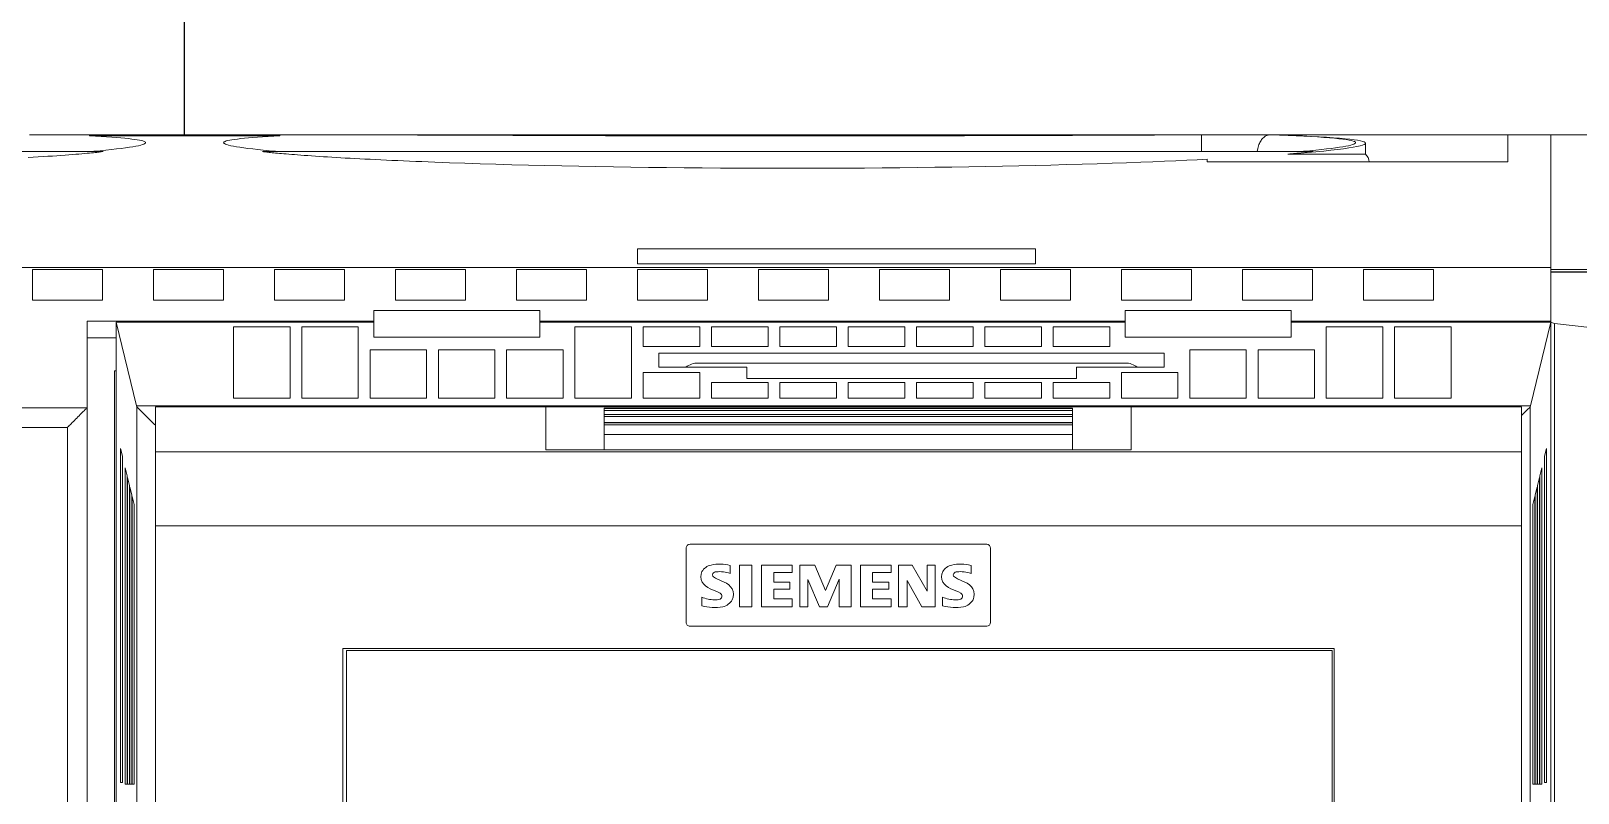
# Model space of a CAD drawing. Header units: millimetres. Extents: x 37984 to 70752, y 14140 to 37584.
# Drawn here: x 39171.3 to 39250.6, y 15485.9 to 15524.9 of the extents above; entities that cross this region are included whole.
import ezdxf

# ---------------------------------------------------------------- set-up
doc = ezdxf.new("R2010")
doc.units = ezdxf.units.MM
doc.set_wipeout_variables(frame=1)
doc.layers.add('! NO PLOT !', color=7, linetype='Continuous', true_color=0xff75dd, plot=False)
doc.layers.add('000-PI-Oprema', color=30, linetype='Continuous', lineweight=5)
doc.layers.add('000-PI_TEXT', color=7, linetype='Continuous')

# ---------------------------------------------------------------- blocks, each defined once
blk = doc.blocks.new('6SL3220-3YE2X-0XXX')
at = {"layer": '000-PI-Oprema', "ltscale": 0.25}
for p, q in [((62.050659, 423.004012), (62.55632, 423.004555)), ((62.55632, 423.004555), (63.044174, 423.004753)), ((63.423615, 423.004643), (63.044174, 423.004753)), ((63.047165, 423.004754), (76.95266, 423.004754)), ((63.790268, 423.004276), (63.423615, 423.004643)), ((64.143661, 423.003641), (63.790268, 423.004276)), ((64.483322, 423.002725), (64.143661, 423.003641)), ((64.808792, 423.001514), (64.483322, 423.002725)), ((65.119698, 422.999999), (64.808792, 423.001514)), ((65.119728, 423), (74.880272, 423)), ((65.119728, 422.941891), (65.119728, 423)), ((65.430954, 422.92671), (65.119728, 422.941891)), ((65.119728, 422.941891), (74.880272, 422.941891)), ((65.725304, 422.911015), (65.430954, 422.92671)), ((66.002403, 422.894807), (65.725304, 422.911015)), ((66.262077, 422.87809), (66.002403, 422.894807)), ((66.504066, 422.860873), (66.262077, 422.87809)), ((66.728149, 422.843168), (66.504066, 422.860873)), ((66.934097, 422.824984), (66.728149, 422.843168)), ((67.121796, 422.80634), (66.934097, 422.824984)), ((67.291199, 422.787252), (67.121796, 422.80634)), ((67.442245, 422.767739), (67.291199, 422.787252)), ((67.57489, 422.74782), (67.442245, 422.767739)), ((67.689232, 422.727519), (67.57489, 422.74782)), ((67.785393, 422.706863), (67.689232, 422.727519)), ((67.863503, 422.685877), (67.785393, 422.706863)), ((67.923714, 422.664589), (67.863503, 422.685877)), ((67.910744, 422.52489), (67.960609, 422.550271)), ((67.966316, 422.643033), (67.923714, 422.664589)), ((67.960609, 422.550271), (67.990219, 422.575068)), ((67.991631, 422.621242), (67.966316, 422.643033)), ((67.990219, 422.575068), (68, 422.59925)), ((68, 422.59925), (67.991631, 422.621242)), ((72, 422.59925), (72.008369, 422.621242)), ((72.009773, 422.575079), (72, 422.59925)), ((72.008369, 422.621242), (72.033684, 422.643033)), ((72.03936, 422.550294), (72.009773, 422.575079)), ((72.033684, 422.643033), (72.076286, 422.664589)), ((72.089172, 422.524924), (72.03936, 422.550294)), ((72.076286, 422.664589), (72.136497, 422.685877)), ((72.136497, 422.685877), (72.214607, 422.706863)), ((72.214607, 422.706863), (72.310768, 422.727519)), ((72.310768, 422.727519), (72.42511, 422.74782)), ((72.42511, 422.74782), (72.557755, 422.767739)), ((72.557755, 422.767739), (72.708801, 422.787252)), ((72.708801, 422.787252), (72.878204, 422.80634)), ((72.878204, 422.80634), (73.065903, 422.824984)), ((73.065903, 422.824984), (73.271851, 422.843168)), ((73.271851, 422.843168), (73.495934, 422.860873)), ((73.495934, 422.860873), (73.737923, 422.87809)), ((73.737923, 422.87809), (73.997597, 422.894807)), ((73.997597, 422.894807), (74.274696, 422.911015)), ((74.274696, 422.911015), (74.569046, 422.92671)), ((74.569046, 422.92671), (74.880272, 422.941891)), ((74.880272, 422.941891), (74.880272, 423)), ((74.880302, 422.999999), (75.191193, 423.001514)), ((75.191193, 423.001514), (75.516647, 423.002725)), ((75.516647, 423.002725), (75.856293, 423.003641)), ((75.856293, 423.003641), (76.209667, 423.004276)), ((76.209667, 423.004276), (76.576302, 423.004643)), ((76.576302, 423.004643), (76.955723, 423.004753)), ((77.445007, 423.004554), (76.955723, 423.004753)), ((77.952206, 423.004008), (77.445007, 423.004554)), ((78.476151, 423.003145), (77.952206, 423.004008)), ((79.015652, 423.001993), (78.476151, 423.003145)), ((79.569378, 423.000584), (79.015652, 423.001993)), ((80.135891, 422.998948), (79.569378, 423.000584)), ((79.758682, 423), (125.581273, 423)), ((80.71463, 422.997114), (80.135891, 422.998948)), ((81.313232, 422.995077), (80.71463, 422.997114)), ((81.933304, 422.992854), (81.313232, 422.995077)), ((82.574177, 422.990465), (81.933304, 422.992854)), ((83.235146, 422.987933), (82.574177, 422.990465)), ((83.915367, 422.985283), (83.235146, 422.987933)), ((84.613968, 422.982541), (83.915367, 422.985283)), ((85.33007, 422.979733), (84.613968, 422.982541)), ((86.062717, 422.976884), (85.33007, 422.979733)), ((86.810856, 422.974022), (86.062717, 422.976884)), ((87.573441, 422.971173), (86.810856, 422.974022)), ((88.349358, 422.968361), (87.573441, 422.971173)), ((89.137421, 422.965612), (88.349358, 422.968361)), ((89.936428, 422.962949), (89.137421, 422.965612)), ((90.745403, 422.960395), (89.936428, 422.962949)), ((91.563259, 422.95797), (90.745403, 422.960395)), ((92.388702, 422.955692), (91.563259, 422.95797)), ((93.220425, 422.95358), (92.388702, 422.955692)), ((94.057072, 422.951651), (93.220425, 422.95358)), ((94.897263, 422.949916), (94.057072, 422.951651)), ((95.739609, 422.948388), (94.897263, 422.949916)), ((96.582741, 422.947077), (95.739609, 422.948388)), ((97.425224, 422.945988), (96.582741, 422.947077)), ((98.265606, 422.945127), (97.425224, 422.945988)), ((99.10244, 422.944495), (98.265606, 422.945127)), ((99.934242, 422.944093), (99.10244, 422.944495)), ((100.759544, 422.943916), (99.934242, 422.944093)), ((100.759544, 422.943916), (101.581066, 422.943962)), ((101.581066, 422.943962), (102.409241, 422.944232)), ((102.409241, 422.944232), (103.243305, 422.944729)), ((103.243305, 422.944729), (104.081783, 422.945455)), ((104.081783, 422.945455), (104.92321, 422.946412)), ((104.92321, 422.946412), (105.766136, 422.947593)), ((105.766136, 422.947593), (106.609116, 422.948995)), ((106.609116, 422.948995), (107.450737, 422.950609)), ((107.450737, 422.950609), (108.289629, 422.952426)), ((108.289629, 422.952426), (109.124407, 422.954433)), ((109.124407, 422.954433), (109.95369, 422.956615)), ((109.95369, 422.956615), (110.77615, 422.958957)), ((110.77615, 422.958957), (111.590488, 422.961438)), ((111.590488, 422.961438), (112.395439, 422.964039)), ((112.395439, 422.964039), (113.190063, 422.96674)), ((113.190063, 422.96674), (113.973244, 422.969518)), ((113.973244, 422.969518), (114.743788, 422.972348)), ((114.743788, 422.972348), (115.500523, 422.975206)), ((115.500523, 422.975206), (116.242378, 422.978066)), ((116.242378, 422.978066), (116.968306, 422.980901)), ((116.968306, 422.980901), (117.677273, 422.983685)), ((117.677273, 422.983685), (118.368376, 422.986392)), ((118.368376, 422.986392), (119.040739, 422.988996)), ((119.040739, 422.988996), (119.693487, 422.991472)), ((119.693487, 422.991472), (120.325832, 422.993795)), ((120.325832, 422.993795), (120.937099, 422.995944)), ((120.937099, 422.995944), (121.526632, 422.997896)), ((121.526632, 422.997896), (122.099983, 422.999651)), ((122.1, 422.155), (122.1, 422.999651)), ((125.044603, 422.498717), (125.069665, 422.558536)), ((125.069665, 422.558536), (125.096684, 422.614404)), ((125.096684, 422.614404), (125.125197, 422.665889)), ((125.125197, 422.665889), (125.155038, 422.713048)), ((125.155038, 422.713048), (125.186872, 422.75727)), ((125.186872, 422.75727), (125.220544, 422.798454)), ((125.220544, 422.798454), (125.255816, 422.836352)), ((125.255816, 422.836352), (125.292448, 422.870714)), ((125.292448, 422.870714), (125.330202, 422.901288)), ((125.330202, 422.901288), (125.368836, 422.927828)), ((125.368836, 422.927828), (125.408096, 422.950187)), ((125.408096, 422.950187), (125.447705, 422.968404)), ((125.447705, 422.968404), (125.487384, 422.982538)), ((125.487384, 422.982538), (125.526857, 422.992649)), ((125.526857, 422.992649), (125.565847, 422.998794)), ((125.565847, 422.998794), (125.604076, 423.001034)), ((125.604076, 423.001034), (125.609292, 423.00104)), ((125.607106, 423.001046), (125.746212, 423.001046)), ((125.614515, 423.000971), (125.609292, 423.00104)), ((125.619753, 423.000829), (125.614515, 423.000971)), ((125.625003, 423.000613), (125.619753, 423.000829)), ((125.630265, 423.000321), (125.625003, 423.000613)), ((125.635539, 422.999955), (125.630265, 423.000321)), ((126.099355, 422.983906), (125.635544, 423)), ((125.635544, 423), (125.775759, 423)), ((125.743003, 423.001034), (125.748431, 423.00104)), ((125.753868, 423.000972), (125.748431, 423.00104)), ((125.75932, 423.00083), (125.753868, 423.000972)), ((125.764786, 423.000614), (125.75932, 423.00083)), ((125.770264, 423.000322), (125.764786, 423.000614)), ((125.775759, 423), (125.770264, 423.000322)), ((126.305594, 422.982237), (125.775749, 423)), ((125.776296, 423), (137.800016, 423)), ((126.540116, 422.967018), (126.099355, 422.983906)), ((126.807931, 422.96349), (126.305594, 422.982237)), ((126.956819, 422.949332), (126.540116, 422.967018)), ((127.281401, 422.943755), (126.807931, 422.96349)), ((127.348681, 422.930854), (126.956819, 422.949332)), ((127.724875, 422.923033), (127.281401, 422.943755)), ((127.714981, 422.91159), (127.348681, 422.930854)), ((128.055073, 422.891546), (127.714981, 422.91159)), ((128.137386, 422.901335), (127.724875, 422.923033)), ((128.368558, 422.87073), (128.055073, 422.891546)), ((128.518052, 422.878669), (128.137386, 422.901335)), ((128.654993, 422.84916), (128.368558, 422.87073)), ((128.866317, 422.855044), (128.518052, 422.878669)), ((128.913942, 422.826859), (128.654993, 422.84916)), ((129.181594, 422.830486), (128.866317, 422.855044)), ((129.145147, 422.803852), (128.913942, 422.826859)), ((129.348493, 422.780174), (129.145147, 422.803852)), ((129.463326, 422.805024), (129.181594, 422.830486)), ((129.523872, 422.75586), (129.348493, 422.780174)), ((129.71123, 422.778698), (129.463326, 422.805024)), ((129.671329, 422.73095), (129.523872, 422.75586)), ((129.791089, 422.705491), (129.671329, 422.73095)), ((129.92516, 422.751554), (129.71123, 422.778698)), ((129.883393, 422.679534), (129.791089, 422.705491)), ((129.948586, 422.653133), (129.883393, 422.679534)), ((129.910572, 422.524815), (129.96053, 422.550223)), ((130.105023, 422.723641), (129.92516, 422.751554)), ((129.987249, 422.62635), (129.948586, 422.653133)), ((129.96053, 422.550223), (129.990201, 422.575044)), ((130, 422.59925), (129.987249, 422.62635)), ((129.990201, 422.575044), (130, 422.59925)), ((130.251028, 422.695018), (130.105023, 422.723641)), ((130.363494, 422.665754), (130.251028, 422.695018)), ((130.442806, 422.635918), (130.363494, 422.665754)), ((130.437041, 422.508695), (130.487975, 422.542306)), ((130.489682, 422.605593), (130.442806, 422.635918)), ((130.487975, 422.542306), (130.504941, 422.574866)), ((130.504941, 422.574866), (130.489682, 422.605593)), ((130.504943, 422.013635), (130.504943, 422.575147)), ((137.8, 423.001046), (140, 423.001046)), ((137.8, 421.613424), (137.8, 423.001046)), ((137.8, 423), (140, 423)), ((140, 128), (140, 423.001046)), ((12.01355, 422.155), (65.796234, 422.155)), ((61.981979, 421.836774), (62.246811, 421.852663)), ((62.246811, 421.852663), (62.503403, 421.868497)), ((62.503403, 421.868497), (62.751801, 421.884262)), ((62.751801, 421.884262), (62.992043, 421.899947)), ((62.992043, 421.899947), (63.224174, 421.915539)), ((63.224174, 421.915539), (63.448242, 421.931026)), ((63.448242, 421.931026), (63.664284, 421.946395)), ((63.664284, 421.946395), (63.870773, 421.96152)), ((63.870773, 421.96152), (64.065598, 421.97622)), ((64.065598, 421.97622), (64.24894, 421.990472)), ((64.24894, 421.990472), (64.421013, 422.004258)), ((64.421013, 422.004258), (64.582008, 422.017556)), ((64.582008, 422.017556), (64.732124, 422.030348)), ((64.732124, 422.030348), (64.871574, 422.042612)), ((64.871574, 422.042612), (65.000557, 422.054329)), ((65.000557, 422.054329), (65.11927, 422.065479)), ((65.11927, 422.065479), (65.227913, 422.076042)), ((65.227913, 422.076042), (65.326691, 422.085997)), ((65.326691, 422.085997), (65.415802, 422.095326)), ((65.342583, 422.158236), (65.665184, 422.187742)), ((65.415802, 422.095326), (65.495461, 422.104006)), ((65.495461, 422.104006), (65.565849, 422.11202)), ((65.565849, 422.11202), (65.627182, 422.119346)), ((65.627182, 422.119346), (65.679657, 422.125964)), ((65.665184, 422.187742), (65.967743, 422.217198)), ((65.679657, 422.125964), (65.723587, 422.131871)), ((65.723587, 422.131871), (65.775734, 422.139667)), ((65.775734, 422.139667), (65.820465, 422.148507)), ((65.820465, 422.148507), (65.796227, 422.155)), ((65.967743, 422.217198), (66.249969, 422.246563)), ((66.249969, 422.246563), (66.511581, 422.27579)), ((66.511581, 422.27579), (66.752281, 422.304827)), ((66.752281, 422.304827), (66.971794, 422.333626)), ((66.971794, 422.333626), (67.170006, 422.36214)), ((67.170006, 422.36214), (67.346825, 422.390326)), ((67.346825, 422.390326), (67.502197, 422.41814)), ((67.502197, 422.41814), (67.636116, 422.44554)), ((67.636116, 422.44554), (67.748741, 422.47249)), ((67.748741, 422.47249), (67.840233, 422.498952)), ((67.840233, 422.498952), (67.910744, 422.52489)), ((72.15963, 422.498998), (72.089172, 422.524924)), ((72.25103, 422.472549), (72.15963, 422.498998)), ((72.363556, 422.445612), (72.25103, 422.472549)), ((72.49736, 422.418225), (72.363556, 422.445612)), ((72.652588, 422.390425), (72.49736, 422.418225)), ((72.829254, 422.362252), (72.652588, 422.390425)), ((73.02729, 422.333752), (72.829254, 422.362252)), ((73.246605, 422.304967), (73.02729, 422.333752)), ((73.487091, 422.275943), (73.246605, 422.304967)), ((73.748482, 422.246731), (73.487091, 422.275943)), ((74.030464, 422.217379), (73.748482, 422.246731)), ((73.982773, 422.151103), (74.013672, 422.155)), ((74.005676, 422.144712), (73.982773, 422.151103)), ((74.043663, 422.138128), (74.005676, 422.144712)), ((74.013489, 422.155), (127.796228, 422.155)), ((74.332756, 422.187936), (74.030464, 422.217379)), ((74.078033, 422.133021), (74.043663, 422.138128)), ((74.116882, 422.127702), (74.078033, 422.133021)), ((74.162079, 422.121894), (74.116882, 422.127702)), ((74.213585, 422.115616), (74.162079, 422.121894)), ((74.27137, 422.108886), (74.213585, 422.115616)), ((74.335403, 422.101725), (74.27137, 422.108886)), ((74.655083, 422.158443), (74.332756, 422.187936)), ((74.405647, 422.094151), (74.335403, 422.101725)), ((74.482063, 422.086183), (74.405647, 422.094151)), ((74.564964, 422.077806), (74.482063, 422.086183)), ((74.654694, 422.069005), (74.564964, 422.077806)), ((74.751396, 422.059791), (74.654694, 422.069005)), ((74.855194, 422.050177), (74.751396, 422.059791)), ((74.966225, 422.040172), (74.855194, 422.050177)), ((75.084618, 422.029789), (74.966225, 422.040172)), ((75.210503, 422.019039), (75.084618, 422.029789)), ((75.344017, 422.007933), (75.210503, 422.019039)), ((75.485291, 421.996483), (75.344017, 422.007933)), ((75.634453, 421.9847), (75.485291, 421.996483)), ((75.791634, 421.972597), (75.634453, 421.9847)), ((75.95697, 421.960183), (75.791634, 421.972597)), ((76.130592, 421.947471), (75.95697, 421.960183)), ((76.312626, 421.934471), (76.130592, 421.947471)), ((76.502743, 421.921229), (76.312626, 421.934471)), ((76.698845, 421.907902), (76.502743, 421.921229)), ((76.900677, 421.894516), (76.698845, 421.907902)), ((77.108253, 421.88108), (76.900677, 421.894516)), ((77.321583, 421.867599), (77.108253, 421.88108)), ((77.540688, 421.854083), (77.321583, 421.867599)), ((77.765572, 421.840537), (77.540688, 421.854083)), ((77.996254, 421.826969), (77.765572, 421.840537)), ((78.23275, 421.813387), (77.996254, 421.826969)), ((78.475067, 421.799797), (78.23275, 421.813387)), ((78.723225, 421.786207), (78.475067, 421.799797)), ((78.977234, 421.772624), (78.723225, 421.786207)), ((79.237106, 421.759056), (78.977234, 421.772624)), ((79.502861, 421.745509), (79.237106, 421.759056)), ((79.774506, 421.731991), (79.502861, 421.745509)), ((121.887236, 421.724677), (122.4, 421.750296)), ((122.4, 421.613424), (122.4, 421.750296)), ((124.949704, 422.155001), (124.985621, 422.3)), ((124.98562, 422.3), (125.002191, 422.368961)), ((125.002191, 422.368961), (125.021958, 422.435382)), ((125.021958, 422.435382), (125.044603, 422.498717)), ((126.534459, 422.01364), (127.040795, 422.052974)), ((127.569009, 422.013638), (126.534469, 422.01364)), ((126.534478, 422.01364), (126.633782, 422.021923)), ((126.633782, 422.021923), (126.728422, 422.030027)), ((126.728422, 422.030027), (126.818722, 422.037917)), ((126.818722, 422.037917), (126.904734, 422.045588)), ((126.904734, 422.045588), (126.98651, 422.053034)), ((126.98651, 422.053034), (127.064104, 422.060251)), ((127.040795, 422.052974), (127.515564, 422.092501)), ((127.064104, 422.060251), (127.137567, 422.067233)), ((127.137567, 422.067233), (127.206951, 422.073975)), ((127.206951, 422.073975), (127.272308, 422.080471)), ((127.272308, 422.080471), (127.333692, 422.086717)), ((127.333692, 422.086717), (127.391153, 422.092708)), ((127.337434, 422.157779), (127.660648, 422.187313)), ((127.391153, 422.092708), (127.444745, 422.098438)), ((127.444745, 422.098438), (127.494519, 422.103902)), ((127.494519, 422.103902), (127.540528, 422.109095)), ((127.515564, 422.092501), (127.957643, 422.132102)), ((127.540528, 422.109095), (127.582825, 422.114011)), ((127.569009, 422.013638), (128.031362, 422.013638)), ((127.582825, 422.114011), (127.62146, 422.118646)), ((127.62146, 422.118646), (127.656487, 422.122994)), ((127.656487, 422.122994), (127.687957, 422.12705)), ((127.660648, 422.187313), (127.963777, 422.216799)), ((127.687957, 422.12705), (127.715923, 422.130809)), ((127.715923, 422.130809), (127.745454, 422.134999)), ((127.745454, 422.134999), (127.780538, 422.14046)), ((127.780538, 422.14046), (127.811195, 422.146203)), ((127.827256, 422.15129), (127.79614, 422.155)), ((127.811195, 422.146203), (127.827256, 422.15129)), ((127.957643, 422.132102), (128.365973, 422.171658)), ((127.963777, 422.216799), (128.246546, 422.246195)), ((128.456275, 422.013637), (128.031362, 422.013638)), ((128.246546, 422.246195), (128.508665, 422.275452)), ((128.365973, 422.171658), (128.739803, 422.211071)), ((128.456275, 422.013637), (129.762177, 422.013637)), ((128.508665, 422.275452), (128.749832, 422.304519)), ((128.739803, 422.211071), (129.078513, 422.250233)), ((128.749832, 422.304519), (128.969773, 422.333348)), ((128.969773, 422.333348), (129.168368, 422.361893)), ((129.078513, 422.250233), (129.381447, 422.289034)), ((129.168368, 422.361893), (129.345541, 422.39011)), ((129.345541, 422.39011), (129.501216, 422.417953)), ((129.381447, 422.289034), (129.648177, 422.327368)), ((129.501216, 422.417953), (129.635403, 422.445383)), ((129.635403, 422.445383), (129.74825, 422.472361)), ((129.648177, 422.327368), (129.878525, 422.365135)), ((129.74825, 422.472361), (129.839916, 422.498851)), ((129.988155, 422.013635), (129.762177, 422.013636)), ((129.839916, 422.498851), (129.910572, 422.524815)), ((129.878525, 422.365135), (130.072349, 422.402236)), ((129.988155, 422.013635), (130.504942, 422.013635)), ((130.072349, 422.402236), (130.229803, 422.438585)), ((130.229803, 422.438585), (130.351234, 422.474098)), ((130.351234, 422.474098), (130.437041, 422.508695)), ((80.052059, 421.718509), (79.774506, 421.731991)), ((80.335533, 421.705071), (80.052059, 421.718509)), ((80.624939, 421.691684), (80.335533, 421.705071)), ((80.920292, 421.678354), (80.624939, 421.691684)), ((81.221607, 421.66509), (80.920292, 421.678354)), ((81.528896, 421.651898), (81.221607, 421.66509)), ((81.842175, 421.638785), (81.528896, 421.651898)), ((82.161453, 421.62576), (81.842175, 421.638785)), ((82.486748, 421.612829), (82.161453, 421.62576)), ((82.818069, 421.6), (82.486748, 421.612829)), ((83.575195, 421.571933), (82.818069, 421.6)), ((84.350048, 421.544929), (83.575195, 421.571933)), ((85.141926, 421.519033), (84.350048, 421.544929)), ((85.950104, 421.494287), (85.141926, 421.519033)), ((86.773872, 421.470736), (85.950104, 421.494287)), ((87.612083, 421.448437), (86.773872, 421.470736)), ((88.462322, 421.427471), (87.612083, 421.448437)), ((89.323681, 421.407864), (88.462322, 421.427471)), ((90.195419, 421.389639), (89.323681, 421.407864)), ((91.076794, 421.372814), (90.195419, 421.389639)), ((91.967064, 421.357411), (91.076794, 421.372814)), ((92.86549, 421.34345), (91.967064, 421.357411)), ((93.771332, 421.330951), (92.86549, 421.34345)), ((94.683846, 421.319937), (93.771332, 421.330951)), ((95.602287, 421.310426), (94.683846, 421.319937)), ((96.524815, 421.30244), (95.602287, 421.310426)), ((97.449841, 421.295985), (96.524815, 421.30244)), ((98.376541, 421.29106), (97.449841, 421.295985)), ((99.304104, 421.287665), (98.376541, 421.29106)), ((100.231647, 421.285798), (99.304104, 421.287665)), ((101.158043, 421.285455), (100.231647, 421.285798)), ((101.158043, 421.285455), (102.082443, 421.286625)), ((102.082443, 421.286625), (103.004051, 421.289298)), ((103.004051, 421.289298), (103.922119, 421.293466)), ((103.922119, 421.293466), (104.836048, 421.299116)), ((104.836048, 421.299116), (105.745121, 421.306232)), ((105.745121, 421.306232), (106.648613, 421.314799)), ((106.648613, 421.314799), (107.545795, 421.324801)), ((107.545795, 421.324801), (108.435905, 421.336222)), ((108.435905, 421.336222), (109.317551, 421.349039)), ((109.317551, 421.349039), (110.189865, 421.363221)), ((110.189865, 421.363221), (111.052238, 421.378736)), ((111.052238, 421.378736), (111.904057, 421.395551)), ((111.904057, 421.395551), (112.744705, 421.413635)), ((112.744705, 421.413635), (113.57357, 421.432954)), ((113.57357, 421.432954), (114.390041, 421.453478)), ((114.390041, 421.453478), (115.193504, 421.475173)), ((115.193504, 421.475173), (115.983343, 421.498008)), ((115.983343, 421.498008), (116.758947, 421.52195)), ((116.758947, 421.52195), (117.519703, 421.546967)), ((117.519703, 421.546967), (118.264996, 421.573027)), ((118.264996, 421.573027), (118.99173, 421.6)), ((118.99173, 421.6), (119.615601, 421.62442)), ((119.615601, 421.62442), (120.216909, 421.649151)), ((120.216909, 421.649151), (120.795776, 421.674233)), ((120.795776, 421.674233), (121.352552, 421.699329)), ((121.352552, 421.699329), (121.887236, 421.724677)), ((122.4, 421.613424), (137.8, 421.613424)), ((93.200001, 417.15483), (113.6, 417.15483)), ((93.200001, 416.386158), (93.200001, 417.15483)), ((113.6, 416.386158), (113.6, 417.15483)), ((0, 416.2), (140, 416.2)), ((93.200001, 416.386158), (113.6, 416.386158)), ((62.199997, 416.091414), (65.800003, 416.091414)), ((62.199997, 414.530872), (62.199997, 416.091414)), ((65.800003, 414.530872), (65.800003, 416.091414)), ((68.400002, 416.091414), (72, 416.091414)), ((68.400002, 414.530872), (68.400002, 416.091414)), ((72, 414.530872), (72, 416.091414)), ((74.599998, 416.091414), (78.200001, 416.091414)), ((74.599998, 414.530872), (74.599998, 416.091414)), ((78.200001, 414.530872), (78.200001, 416.091414)), ((80.799999, 416.091414), (84.400002, 416.091414)), ((80.799999, 414.530872), (80.799999, 416.091414)), ((84.400002, 414.530872), (84.400002, 416.091414)), ((87, 416.091414), (90.599998, 416.091414)), ((87, 414.530872), (87, 416.091414)), ((90.599998, 414.530872), (90.599998, 416.091414)), ((93.200001, 416.091414), (96.799999, 416.091414)), ((93.200001, 414.530872), (93.200001, 416.091414)), ((96.799999, 414.530872), (96.799999, 416.091414)), ((99.400002, 416.091414), (103, 416.091414)), ((99.400002, 414.530872), (99.400002, 416.091414)), ((103, 414.530872), (103, 416.091414)), ((105.599998, 416.091414), (109.200001, 416.091414)), ((105.599998, 414.530872), (105.599998, 416.091414)), ((109.200001, 414.530872), (109.200001, 416.091414)), ((111.799999, 416.091414), (115.4, 416.091414)), ((111.799999, 414.530872), (111.799999, 416.091414)), ((115.4, 414.530872), (115.4, 416.091414)), ((118, 416.091414), (121.6, 416.091414)), ((118, 414.530872), (118, 416.091414)), ((121.6, 414.530872), (121.6, 416.091414)), ((124.2, 416.091414), (127.8, 416.091414)), ((124.2, 414.530872), (124.2, 416.091414)), ((127.8, 414.530872), (127.8, 416.091414)), ((130.4, 416.091414), (134, 416.091414)), ((130.4, 414.530872), (130.4, 416.091414)), ((134, 414.530872), (134, 416.091414)), ((62.199997, 414.530872), (65.800003, 414.530872)), ((68.400002, 414.530872), (72, 414.530872)), ((74.599998, 414.530872), (78.200001, 414.530872)), ((79.700001, 414), (88.200001, 414)), ((79.700001, 412.629642), (79.700001, 414)), ((80.799999, 414.530872), (84.400002, 414.530872)), ((87, 414.530872), (90.599998, 414.530872)), ((88.200001, 412.629642), (88.200001, 414)), ((93.200001, 414.530872), (96.799999, 414.530872)), ((99.400002, 414.530872), (103, 414.530872)), ((105.599998, 414.530872), (109.200001, 414.530872)), ((111.799999, 414.530872), (115.4, 414.530872)), ((118, 414.530872), (121.6, 414.530872)), ((118.200001, 414), (126.7, 414)), ((118.200001, 412.629642), (118.200001, 414)), ((124.2, 414.530872), (127.8, 414.530872)), ((126.7, 412.629642), (126.7, 414)), ((130.4, 414.530872), (134, 414.530872)), ((65, 413.443167), (79.700005, 413.443167)), ((65, 127.99942), (65, 413.443167)), ((67.54068, 409.1), (66.5, 413.4)), ((66.5, 413.4), (79.700001, 413.4)), ((66.5, 274.899994), (66.5, 413.4)), ((72.5, 413.161889), (75.400002, 413.161889)), ((72.5, 409.492183), (72.5, 413.161889)), ((75.400002, 409.492183), (75.400002, 413.161889)), ((76, 413.161889), (78.900002, 413.161889)), ((76, 409.492183), (76, 413.161889)), ((78.900002, 409.492183), (78.900002, 413.161889)), ((88.200001, 413.4), (118.200001, 413.4)), ((88.200005, 413.443167), (118.200005, 413.443167)), ((90, 413.161889), (92.900002, 413.161889)), ((90, 409.492183), (90, 413.161889)), ((92.900002, 409.492183), (92.900002, 413.161889)), ((93.5, 413.161889), (96.400002, 413.161889)), ((93.5, 412.15342), (93.5, 413.161889)), ((96.400002, 412.15342), (96.400002, 413.161889)), ((97, 413.161889), (99.900002, 413.161889)), ((97, 412.15342), (97, 413.161889)), ((99.900002, 412.15342), (99.900002, 413.161889)), ((100.5, 413.161889), (103.400002, 413.161889)), ((100.5, 412.15342), (100.5, 413.161889)), ((103.400002, 412.15342), (103.400002, 413.161889)), ((104, 413.161889), (106.900002, 413.161889)), ((104, 412.15342), (104, 413.161889)), ((106.900002, 412.15342), (106.900002, 413.161889)), ((107.5, 413.161889), (110.4, 413.161889)), ((107.5, 412.15342), (107.5, 413.161889)), ((110.4, 412.15342), (110.4, 413.161889)), ((111, 413.161889), (113.9, 413.161889)), ((111, 412.15342), (111, 413.161889)), ((113.9, 412.15342), (113.9, 413.161889)), ((114.5, 413.161889), (117.4, 413.161889)), ((114.5, 412.15342), (114.5, 413.161889)), ((117.4, 412.15342), (117.4, 413.161889)), ((126.7, 413.4), (140, 413.4)), ((126.700005, 413.443167), (140, 413.443167)), ((128.5, 413.161889), (131.4, 413.161889)), ((128.5, 409.492183), (128.5, 413.161889)), ((131.4, 409.492183), (131.4, 413.161889)), ((132, 413.161889), (134.9, 413.161889)), ((132, 409.492183), (132, 413.161889)), ((134.9, 409.492183), (134.9, 413.161889)), ((138.959322, 409.1), (140, 413.4)), ((65, 412.6), (66.5, 412.6)), ((79.700001, 412.629642), (88.200001, 412.629642)), ((118.200001, 412.629642), (126.7, 412.629642)), ((79.5, 411.971335), (82.400002, 411.971335)), ((79.5, 409.506189), (79.5, 411.971335)), ((82.400002, 409.506189), (82.400002, 411.971335)), ((83, 411.971335), (85.900002, 411.971335)), ((83, 409.506189), (83, 411.971335)), ((85.900002, 409.506189), (85.900002, 411.971335)), ((86.5, 411.971335), (89.400002, 411.971335)), ((86.5, 409.506189), (86.5, 411.971335)), ((89.400002, 409.506189), (89.400002, 411.971335)), ((93.5, 412.15342), (96.400002, 412.15342)), ((94.299999, 411.8), (120.200001, 411.8)), ((94.299999, 411.088925), (94.299999, 411.8)), ((97, 412.15342), (99.900002, 412.15342)), ((100.5, 412.15342), (103.400002, 412.15342)), ((104, 412.15342), (106.900002, 412.15342)), ((107.5, 412.15342), (110.4, 412.15342)), ((111, 412.15342), (113.9, 412.15342)), ((114.5, 412.15342), (117.4, 412.15342)), ((120.200001, 411.088925), (120.200001, 411.8)), ((121.5, 411.971335), (124.4, 411.971335)), ((121.5, 409.506189), (121.5, 411.971335)), ((124.4, 409.506189), (124.4, 411.971335)), ((125, 411.971335), (127.9, 411.971335)), ((125, 409.506189), (125, 411.971335)), ((127.9, 409.506189), (127.9, 411.971335)), ((66.400002, 410.9), (66.5, 410.9)), ((66.400002, 274.899994), (66.400002, 410.9)), ((93.5, 410.808795), (96.400002, 410.808795)), ((93.5, 409.492183), (93.5, 410.808795)), ((94.299999, 411.088925), (98.799999, 411.088925)), ((96.299999, 411.3), (118.200001, 411.3)), ((96.400002, 409.492183), (96.400002, 410.808795)), ((98.799999, 410.514658), (98.799999, 411.088925)), ((115.700001, 411.088925), (120.200001, 411.088925)), ((115.700001, 410.514658), (115.700001, 411.088925)), ((118, 410.808795), (120.9, 410.808795)), ((118, 409.492183), (118, 410.808795)), ((120.9, 409.492183), (120.9, 410.808795)), ((97, 410.304561), (99.900002, 410.304561)), ((97, 409.492183), (97, 410.304561)), ((98.799999, 410.514658), (115.700001, 410.514658)), ((99.900002, 409.492183), (99.900002, 410.304561)), ((100.5, 410.304561), (103.400002, 410.304561)), ((100.5, 409.492183), (100.5, 410.304561)), ((103.400002, 409.492183), (103.400002, 410.304561)), ((104, 410.304561), (106.900002, 410.304561)), ((104, 409.492183), (104, 410.304561)), ((106.900002, 409.492183), (106.900002, 410.304561)), ((107.5, 410.304561), (110.4, 410.304561)), ((107.5, 409.492183), (107.5, 410.304561)), ((110.4, 409.492183), (110.4, 410.304561)), ((111, 410.304561), (113.9, 410.304561)), ((111, 409.492183), (111, 410.304561)), ((113.9, 409.492183), (113.9, 410.304561)), ((114.5, 410.304561), (117.4, 410.304561)), ((114.5, 409.492183), (114.5, 410.304561)), ((117.4, 409.492183), (117.4, 410.304561)), ((67.54068, 409.1), (138.959322, 409.1)), ((67.547623, 409.057407), (67.54068, 409.099994)), ((67.547623, 388.799999), (67.547623, 409.05739)), ((67.582405, 409.02261), (67.547638, 409.057375)), ((72.5, 409.492183), (75.400002, 409.492183)), ((76, 409.492183), (78.900002, 409.492183)), ((79.5, 409.506189), (82.400002, 409.506189)), ((83, 409.506189), (85.900002, 409.506189)), ((86.5, 409.506189), (89.400002, 409.506189)), ((90, 409.492183), (92.900002, 409.492183)), ((93.5, 409.492183), (96.400002, 409.492183)), ((97, 409.492183), (99.900002, 409.492183)), ((100.5, 409.492183), (103.400002, 409.492183)), ((104, 409.492183), (106.900002, 409.492183)), ((107.5, 409.492183), (110.4, 409.492183)), ((111, 409.492183), (113.9, 409.492183)), ((114.5, 409.492183), (117.4, 409.492183)), ((118, 409.492183), (120.9, 409.492183)), ((121.5, 409.506189), (124.4, 409.506189)), ((125, 409.506189), (127.9, 409.506189)), ((128.5, 409.492183), (131.4, 409.492183)), ((132, 409.492183), (134.9, 409.492183)), ((138.923649, 409.028666), (138.95236, 409.057375)), ((138.959322, 409.099999), (138.952375, 409.057389)), ((138.952375, 305.800003), (138.952375, 409.05739)), ((9.609604, 409), (64.994987, 409)), ((64.240921, 408.245981), (64.297707, 408.302757)), ((64.297707, 408.302757), (64.355171, 408.360216)), ((64.355171, 408.360216), (64.413887, 408.418928)), ((64.413887, 408.418928), (64.473358, 408.478392)), ((64.473358, 408.478392), (64.532761, 408.537793)), ((64.532761, 408.537793), (64.591316, 408.596342)), ((64.591316, 408.596342), (64.648285, 408.65331)), ((64.648285, 408.65331), (64.70295, 408.707971)), ((64.70295, 408.707971), (64.75544, 408.760463)), ((64.75544, 408.760463), (64.805756, 408.810774)), ((64.805756, 408.810774), (64.8526, 408.857619)), ((64.8526, 408.857619), (64.894691, 408.899709)), ((64.894691, 408.899709), (64.930771, 408.935784)), ((64.930771, 408.935784), (64.959969, 408.964982)), ((64.959969, 408.964982), (64.981567, 408.986578)), ((64.981567, 408.986578), (64.994987, 409)), ((64.994987, 409), (64.996407, 409.002415)), ((64.996407, 409.002415), (64.997795, 409.004819)), ((64.997795, 409.004819), (64.998711, 409.007215)), ((64.998711, 409.007215), (64.999428, 409.009602)), ((64.999428, 409.009602), (64.999855, 409.011977)), ((64.999855, 409.011977), (65, 409.014339)), ((67.62516, 408.979858), (67.582405, 409.02261)), ((67.674477, 408.930545), (67.62516, 408.979858)), ((67.728638, 408.876388), (67.674477, 408.930545)), ((67.785919, 408.819107), (67.728638, 408.876388)), ((67.845627, 408.759396), (67.785919, 408.819107)), ((67.908211, 408.696819), (67.845627, 408.759396)), ((67.972717, 408.632318), (67.908211, 408.696819)), ((68.038162, 408.566871), (67.972717, 408.632318)), ((68.1035, 408.501538), (68.038162, 408.566871)), ((68.167641, 408.437407), (68.1035, 408.501538)), ((68.230606, 408.374454), (68.167641, 408.437407)), ((68.292122, 408.31295), (68.230606, 408.374454)), ((68.350082, 408.255009), (68.292122, 408.31295)), ((68.5, 409.055), (138.5, 409.055)), ((68.5, 305.800003), (68.5, 409.055)), ((88.5, 406.853773), (88.5, 409.055)), ((91.5, 408.985123), (115.5, 408.985123)), ((91.5, 406.853775), (91.5, 408.985123)), ((91.5, 408.975), (115.5, 408.975)), ((91.5, 408.875), (115.5, 408.875)), ((91.5, 408.665123), (115.5, 408.665123)), ((91.5, 408.655), (115.5, 408.655)), ((91.5, 408.555203), (115.5, 408.555203)), ((115.5, 408.665138), (115.5, 408.985123)), ((115.5, 408.655), (115.5, 408.665123)), ((115.5, 408.555203), (115.5, 408.655)), ((115.5, 408.245125), (115.5, 408.555203)), ((118.5, 406.853773), (118.5, 409.055)), ((138.5, 306.254997), (138.5, 409.055)), ((138.5, 408.605033), (138.554811, 408.659842)), ((138.554811, 408.659842), (138.608652, 408.713679)), ((138.608652, 408.713679), (138.660947, 408.765972)), ((138.660947, 408.765972), (138.71113, 408.816154)), ((138.71113, 408.816154), (138.759602, 408.864624)), ((138.759602, 408.864624), (138.806115, 408.911136)), ((138.806115, 408.911136), (138.849643, 408.954662)), ((138.849643, 408.954662), (138.889161, 408.994179)), ((138.889161, 408.994179), (138.923649, 409.028666)), ((10.899994, 408), (64, 408)), ((64, 408.010022), (64.042068, 408.047376)), ((64, 408), (64, 408.010022)), ((64, 177.300003), (64, 408)), ((64.042068, 408.047376), (64.086159, 408.091316)), ((64.086159, 408.091316), (64.134743, 408.139848)), ((64.134743, 408.139848), (64.186119, 408.191198)), ((64.186119, 408.191198), (64.240921, 408.245981)), ((68.404358, 408.200782), (68.350082, 408.255009)), ((68.453674, 408.151604), (68.404358, 408.200782)), ((68.5, 408.110023), (68.453674, 408.151604)), ((91.5, 408.245123), (115.5, 408.245123)), ((91.5, 408.235), (115.5, 408.235)), ((91.5, 408.135203), (115.5, 408.135203)), ((91.5, 407.635), (115.5, 407.635)), ((115.5, 408.235), (115.5, 408.245123)), ((115.5, 408.135203), (115.5, 408.235)), ((115.5, 407.635), (115.5, 408.135203)), ((115.5, 406.853775), (115.5, 407.635)), ((66.818642, 406.516747), (66.720337, 406.924316)), ((66.720337, 389.799999), (66.720337, 406.924316)), ((68.5, 406.754999), (138.5, 406.754999)), ((88.5, 406.853773), (118.5, 406.853773)), ((139.681356, 406.516747), (139.779661, 406.924316)), ((139.779661, 389.799999), (139.779661, 406.924316)), ((66.818642, 389.799999), (66.818642, 406.516747)), ((67.059319, 405.518908), (66.961014, 405.926476)), ((66.961014, 389.700001), (66.961014, 405.926476)), ((139.440678, 405.518908), (139.538983, 405.926476)), ((139.538983, 389.700001), (139.538983, 405.926476)), ((139.681356, 389.799999), (139.681356, 406.516747)), ((67.059319, 389.700001), (67.059319, 405.518908)), ((67.177963, 405.027014), (67.079659, 405.434584)), ((67.079659, 389.700001), (67.079659, 405.434584)), ((139.322034, 405.027014), (139.420339, 405.434584)), ((139.420339, 389.700001), (139.420339, 405.434584)), ((139.440678, 389.700001), (139.440678, 405.518908)), ((67.177963, 389.700001), (67.177963, 405.027014)), ((67.296608, 404.535122), (67.198303, 404.94269)), ((67.198303, 389.700001), (67.198303, 404.94269)), ((67.296608, 389.700001), (67.296608, 404.535122)), ((67.415253, 404.043228), (67.316948, 404.450798)), ((67.316948, 389.700001), (67.316948, 404.450798)), ((139.084746, 404.043228), (139.183051, 404.450798)), ((139.183051, 389.700001), (139.183051, 404.450798)), ((139.20339, 404.535122), (139.301695, 404.94269)), ((139.20339, 389.700001), (139.20339, 404.535122)), ((139.301695, 389.700001), (139.301695, 404.94269)), ((139.322034, 389.700001), (139.322034, 405.027014)), ((67.415253, 389.700001), (67.415253, 404.043228)), ((139.084746, 389.700001), (139.084746, 404.043228)), ((68.5, 402.955), (138.5, 402.955)), ((95.900002, 402.004999), (111.1, 402.004999)), ((95.700001, 398.004999), (95.700001, 401.805)), ((111.299999, 398.004999), (111.299999, 401.805)), ((97.95829, 400.510195), (97.95829, 400.919132)), ((98.439999, 400.934565), (99.061893, 400.934565)), ((98.439999, 398.805), (98.439999, 400.934565)), ((99.061893, 398.805), (99.061893, 400.934565)), ((99.563999, 400.934565), (101.138027, 400.934565)), ((99.563999, 398.805), (99.563999, 400.934565)), ((100.185894, 400.553404), (101.138027, 400.553404)), ((100.185894, 400.06885), (100.185894, 400.553404)), ((101.138027, 400.553404), (101.138027, 400.934565)), ((101.52, 400.934565), (102.290039, 400.934565)), ((101.52, 398.805), (101.52, 400.934565)), ((102.836319, 399.636765), (102.290039, 400.934565)), ((102.836319, 399.636765), (103.387226, 400.934565)), ((103.387226, 400.934565), (104.151093, 400.934565)), ((104.151093, 398.805), (104.151093, 400.934565)), ((104.627998, 400.934565), (106.202026, 400.934565)), ((104.627998, 398.805), (104.627998, 400.934565)), ((105.249893, 400.553404), (106.202026, 400.553404)), ((105.249893, 400.06885), (105.249893, 400.553404)), ((106.202026, 400.553404), (106.202026, 400.934565)), ((106.584, 400.934565), (107.275337, 400.934565)), ((106.584, 398.805), (106.584, 400.934565)), ((108.040745, 399.601273), (107.275337, 400.934565)), ((108.040745, 400.934565), (108.451227, 400.934565)), ((108.040745, 399.601273), (108.040745, 400.934565)), ((108.451227, 398.805), (108.451227, 400.934565)), ((110.294289, 400.510195), (110.294289, 400.919132)), ((97.648113, 400.06885), (97.265408, 400.241684)), ((100.185894, 400.06885), (101.017658, 400.06885)), ((100.185894, 399.704664), (101.017658, 399.704664)), ((100.185894, 399.203136), (100.185894, 399.704664)), ((101.017658, 399.704664), (101.017658, 400.06885)), ((102.529228, 398.805), (101.935112, 400.207735)), ((101.935112, 398.805), (101.935112, 400.207735)), ((102.933537, 398.805), (103.532284, 400.212364)), ((103.532284, 398.805), (103.532284, 400.212364)), ((105.249893, 400.06885), (106.081657, 400.06885)), ((105.249893, 399.704664), (106.081657, 399.704664)), ((105.249893, 399.203136), (105.249893, 399.704664)), ((106.081657, 399.704664), (106.081657, 400.06885)), ((107.781494, 398.805), (107.017628, 400.155268)), ((107.017628, 398.805), (107.017628, 400.155268)), ((109.984114, 400.06885), (109.601408, 400.241684)), ((96.5, 398.851295), (96.5, 399.289553)), ((98.439999, 398.805), (99.061893, 398.805)), ((99.563999, 398.805), (101.138027, 398.805)), ((100.185894, 399.203136), (101.138027, 399.203136)), ((101.138027, 398.805), (101.138027, 399.203136)), ((101.52, 398.805), (101.935112, 398.805)), ((102.529228, 398.805), (102.933537, 398.805)), ((103.532284, 398.805), (104.151093, 398.805)), ((104.627998, 398.805), (106.202026, 398.805)), ((105.249893, 399.203136), (106.202026, 399.203136)), ((106.202026, 398.805), (106.202026, 399.203136)), ((106.584, 398.805), (107.017628, 398.805)), ((107.781494, 398.805), (108.451227, 398.805)), ((108.836, 398.851295), (108.836, 399.289553)), ((95.900002, 397.805), (111.1, 397.805)), ((78.099998, 396.655001), (128.9, 396.655001)), ((78.099998, 357.855003), (78.099998, 396.655001)), ((78.299999, 396.555), (128.8, 396.555)), ((78.299999, 358.055), (78.299999, 396.555)), ((128.8, 358.055), (128.8, 396.555)), ((128.9, 357.855003), (128.9, 396.655001)), ((66.720337, 389.799999), (66.818642, 389.799999)), ((66.961014, 389.700001), (67.059319, 389.700001)), ((67.079659, 389.700001), (67.177963, 389.700001)), ((67.198303, 389.700001), (67.296608, 389.700001)), ((67.316948, 389.700001), (67.415253, 389.700001)), ((139.084746, 389.700001), (139.183051, 389.700001)), ((139.20339, 389.700001), (139.301695, 389.700001)), ((139.322034, 389.700001), (139.420339, 389.700001)), ((139.440678, 389.700001), (139.538983, 389.700001)), ((139.681356, 389.799999), (139.779661, 389.799999))]:
    blk.add_line(p, q, dxfattribs=at)
for centre, radius, start, end in [((130.1349, 421.6), 0.555, 1.387651, 48.183772), ((96.3, 410.3), 1, 90.000044, 127.914697), ((118.2, 410.3), 1, 52.085303, 89.999956), ((95.9, 401.805), 0.2, 89.999563, 179.999913), ((111.1, 401.805), 0.2, 0.000087, 89.999891), ((97.029023, 400.344895), 0.582983, 153.406476, 207.918233), ((97.118163, 400.25188), 0.705659, 101.937113, 149.890994), ((97.418016, 398.918608), 2.072196, 74.886885, 102.42367), ((97.175525, 400.437693), 0.125967, 144.861241, 206.967415), ((97.477917, 400.767568), 0.567198, 223.023652, 247.996381), ((97.261406, 400.345346), 0.25071, 95.087502, 138.888453), ((97.408473, 398.940624), 1.663084, 70.694772, 95.842743), ((109.365023, 400.344895), 0.582983, 153.406541, 207.918166), ((109.454163, 400.25188), 0.705659, 101.936926, 149.891054), ((109.754016, 398.918608), 2.072196, 74.886924, 102.423607), ((109.511525, 400.437693), 0.125967, 144.861125, 206.967113), ((109.813917, 400.767568), 0.567198, 223.023551, 247.996423), ((109.597406, 400.345346), 0.25071, 95.087401, 138.888387), ((109.744473, 398.940624), 1.663084, 70.69482, 95.842728), ((97.243407, 400.535321), 0.864247, 212.42349, 248.556753), ((93.145545, 390.645316), 9.841273, 64.158709, 67.40028), ((97.298577, 399.241505), 0.898151, 32.198983, 67.096903), ((97.505733, 399.4377), 0.620808, 333.897435, 27.057445), ((109.579407, 400.535321), 0.864247, 212.423438, 248.55678), ((105.481545, 390.645316), 9.841273, 64.158717, 67.400278), ((109.634577, 399.241505), 0.898151, 32.198968, 67.096877), ((109.841733, 399.4377), 0.620808, 333.897376, 27.057427), ((97.276518, 401.35606), 2.207585, 249.405601, 266.665878), ((97.164305, 401.485452), 2.716631, 255.84578, 278.740637), ((97.191208, 399.778736), 0.628003, 266.066543, 292.858248), ((97.349711, 399.342793), 0.181136, 0.731698, 61.853866), ((97.373364, 399.344887), 0.157468, 293.10504, 0.079549), ((97.400498, 399.542626), 0.762982, 283.385458, 330.296276), ((109.612518, 401.35606), 2.207585, 249.405612, 266.66589), ((109.500305, 401.485452), 2.716631, 255.845789, 278.740606), ((109.527208, 399.778736), 0.628003, 266.066583, 292.858125), ((109.685711, 399.342793), 0.181136, 0.731704, 61.854274), ((109.709364, 399.344887), 0.157468, 293.10455, 0.079549), ((109.736498, 399.542626), 0.762982, 283.385351, 330.296221), ((95.9, 398.005), 0.2, 180.00024, 270.000437), ((111.1, 398.005), 0.2, 270.000109, 359.99976)]:
    blk.add_arc(centre, radius, start, end, dxfattribs=at)
blk = doc.blocks.new('SINAMICS_FSC_1mm')
at = {"layer": '000-PI-Oprema'}
blk.add_blockref('6SL3220-3YE2X-0XXX', (70186.123, 54000), dxfattribs=at)
at = {"layer": '! NO PLOT !', "ltscale": 0.25}
blk.add_line((70256.123, 54423.005), (70256.123, 54503.005), dxfattribs=at)
blk = doc.blocks.new('6SL3220-3YE22-0UF0')
at = {"layer": '000-PI-Oprema'}
for p, q in [((17490.15, 376.35), (17590.15, 376.35)), ((17490.15, 376.228), (17590.15, 376.228)), ((17490.15, 376.2), (17590.15, 376.2)), ((17490.35, 133.402), (17490.35, 373.581))]:
    blk.add_line(p, q, dxfattribs=at)
for points in [[(17492.45, 381.564), (17492.45, 383.25), (17490.15, 383.25), (17490.15, 104.499), (17531.25, 104.499), (17531.25, 132.641), (17566.05, 132.641)], [(17490.15, 373.648), (17490.173, 373.624), (17490.241, 373.601), (17490.35, 373.581), (17498.952, 372.6), (17514.95, 372.6), (17513.955, 371.605), (17513.95, 371.6)]]:
    blk.add_lwpolyline(points, dxfattribs=at)
blk = doc.blocks.new('SINAMICS_FSB_1mm')
at = {"layer": '000-PI_TEXT'}
blk.add_blockref('6SL3220-3YE22-0UF0', (53500, 54000), dxfattribs=at)

msp = doc.modelspace()

# ---------------------------------------------------------------- block references
at = {"layer": '000-PI-Oprema'}
msp.add_blockref('SINAMICS_FSC_1mm', (-31076.939, -38903.384), dxfattribs=at)

# ---------------------------------------------------------------- next in the draw order: block references
msp.add_blockref('SINAMICS_FSB_1mm', (-31740.966, -38863.629))

doc.saveas('drawing.dxf')
